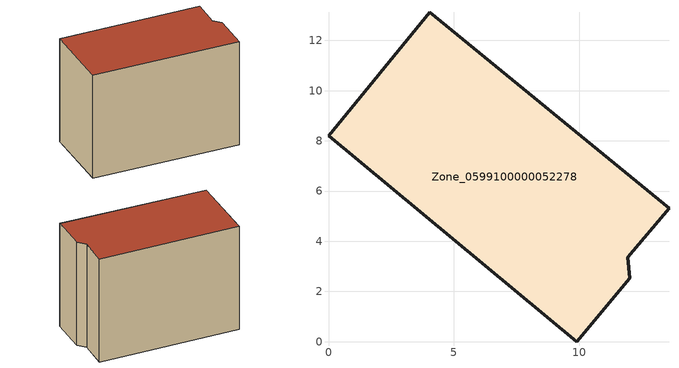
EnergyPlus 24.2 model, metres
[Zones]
Zone_0599100000052278
 floor ground (C_G): 9.89,0 0,8.21 4.03,13.12 13.57,5.32 11.92,3.37 12,2.52 z0
 wall outside (C_F): 0,8.21 9.89,0 12,2.52 11.92,3.37 13.57,5.32 4.03,13.12 0,8.21 z0:9.54
 roof outside (C_R): 13.57,5.32 4.03,13.12 0,8.21 9.89,0 12,2.52 11.92,3.37 z9.54
[BUILDING]
Pand.0599100000052278: North Axis=0; Terrain=City; Loads Convergence Tolerance Value=0.04; Temperature Convergence Tolerance Value=0.4; Solar Distribution=FullExterior; Maximum Number of Warmup Days=25; Minimum Number of Warmup Days=1
[Site:Location]
Rotterdam.The.Hague.AP_ZH_NLD Design_Conditions: Latitude=51.96; Longitude=4.45; Time Zone=1; Elevation=-4.5
[SITE:GROUNDTEMPERATURE:BUILDINGSURFACE]
18, 18, 18, 18, 18, 18, 18, 18, 18, 18, 18, 18
[MATERIAL] Thermal Absorptance=0.9; Solar Absorptance=0.7; Visible Absorptance=0.7
Name | Roughness | Thickness | Conductivity | Density | Specific Heat
G.TC.1946 | MediumSmooth | 0.15 | 1 | 540 | 1210
F.TC.1946 | Rough | 0.3 | 0.857143 | 1920 | 840
R.TC.1946 | MediumRough | 0.2 | 0.909091 | 1500 | 1000
[CONSTRUCTION]
C_G: G.TC.1946
C_F: F.TC.1946
C_R: R.TC.1946
[ZONE]
Zone_0599100000052278: Type=1; Multiplier=1; Ceiling Height=Autocalculate; Volume=Autocalculate; Floor Area=autocalculate; Part of Total Floor Area=Yes
[ZONEINFILTRATION:DESIGNFLOWRATE]
Infil_Zone_0599100000052278: Zone or ZoneList or Space or SpaceList=Zone_0599100000052278; Schedule=AlwaysOn; Design Flow Rate Calculation Method=Flow/Area; Flow Rate per Floor Area=0.003; Constant Term Coefficient=1; Temperature Term Coefficient=0; Velocity Term Coefficient=0; Velocity Squared Term Coefficient=0
[HVACTEMPLATE:ZONE:IDEALLOADSAIRSYSTEM]
Zone_0599100000052278: Maximum Heating Supply Air Temperature=50; Minimum Cooling Supply Air Temperature=13; Maximum Heating Supply Air Humidity Ratio=0.0156; Minimum Cooling Supply Air Humidity Ratio=0.0077; Heating Limit=NoLimit; Cooling Limit=NoLimit; Dehumidification Control Type=ConstantSensibleHeatRatio; Cooling Sensible Heat Ratio=0.7; Dehumidification Setpoint=60; Humidification Control Type=None; Humidification Setpoint=30; Outdoor Air Method=None; Outdoor Air Flow Rate per Person=0.00944; Outdoor Air Flow Rate per Zone Floor Area=0; Outdoor Air Flow Rate per Zone=0; Demand Controlled Ventilation Type=None; Outdoor Air Economizer Type=NoEconomizer; Heat Recovery Type=None; Sensible Heat Recovery Effectiveness=0.7; Latent Heat Recovery Effectiveness=0.65
[ZONECONTROL:THERMOSTAT]
ThermostatControl_Zone_0599100000052278: Zone or ZoneList=Zone_0599100000052278; Control Type Schedule=DualSetpointControlType; Control 1=Thermostat_Zone_0599100000052278; Temperature Difference Between Cutout And Setpoint=0
[THERMOSTATSETPOINT:DUALSETPOINT]
Thermostat_Zone_0599100000052278: Heating Setpoint Temperature Schedule=HeatingSetpoint_Zone_0599100000052278; Cooling Setpoint Temperature Schedule=CoolingSetpoint_Zone_0599100000052278
[SCHEDULE:COMPACT]
HeatingSetpoint_Zone_0599100000052278: Through: 12/31, For: AllDays, Until: 24:00, 21
CoolingSetpoint_Zone_0599100000052278: Through: 12/31, For: AllDays, Until: 24:00, 24
DualSetpointControlType: Through: 12/31, For: AllDays, Until: 24:00, 4
AlwaysOn: Through: 12/31, For: AllDays, Until: 24:00, 1
